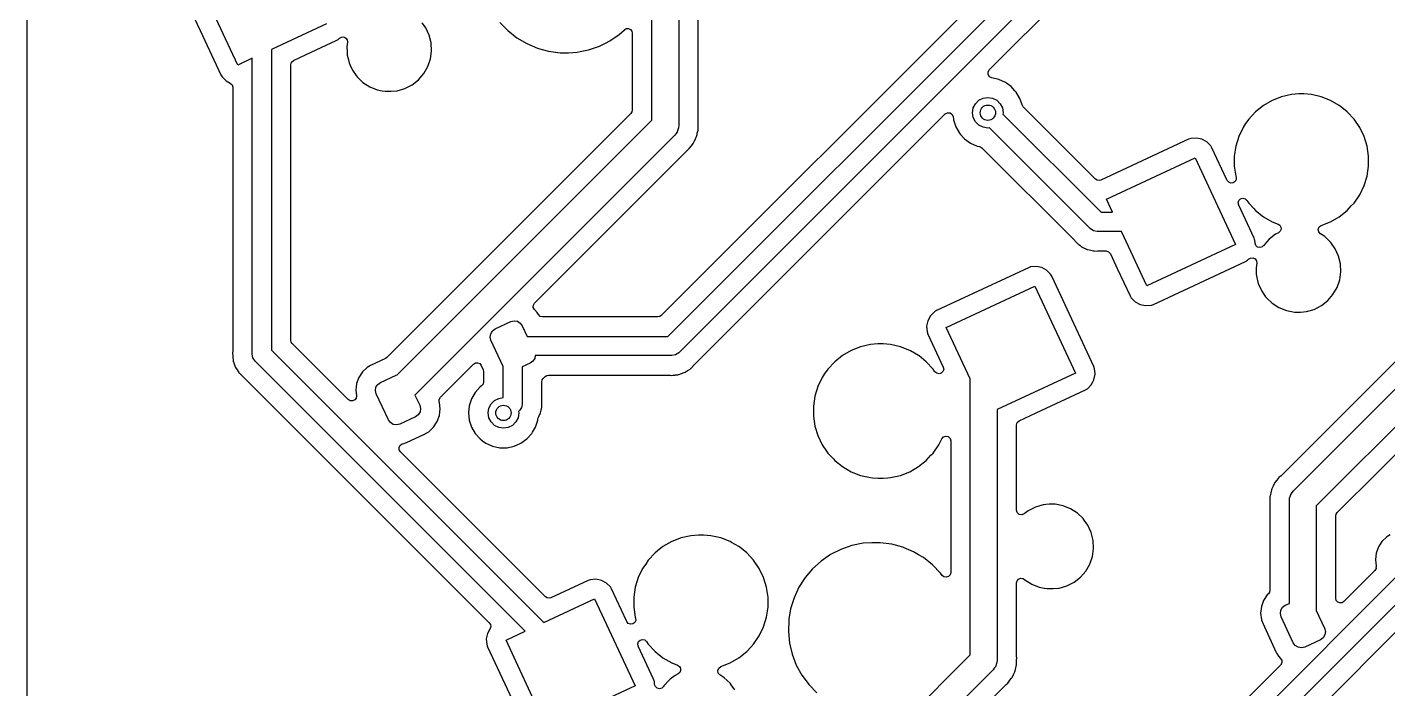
# Model space of a CAD drawing. Extents: x 15 to 269, y -160 to -43.
# Drawn here: x 161.31 to 196.79, y -119.83 to -102.58 of the extents above; entities that cross this region are included whole.
import ezdxf

# ---------------------------------------------------------------- set-up
doc = ezdxf.new("R2010")
doc.units = 0
doc.layers.add('BLACK', color=7, linetype='CONTINUOUS')

msp = doc.modelspace()

# ---------------------------------------------------------------- linework, layer by layer
at = {"layer": 'BLACK', "linetype": 'CONTINUOUS'}
for p, q in [((177.599, -105.006), (177.599, -94.6999)), ((178.299, -95.4037), (178.299, -105.151)), ((161.314, -122.348), (161.314, -97.1511)), ((178.019, -110.646), (189.175, -99.4896)), ((178.807, -105.058), (178.807, -99.5249)), ((189.408, -99.9641), (178.299, -111.073)), ((186.398, -103.693), (189.489, -100.602)), ((166.803, -103.567), (165.746, -101.301)), ((165.265, -101.472), (165.823, -102.67)), ((186.051, -101.895), (177.845, -110.101)), ((169.114, -102.489), (167.68, -103.158)), ((171.709, -102.596), (171.615, -102.463)), ((173.637, -102.455), (173.846, -102.671)), ((165.823, -102.67), (166.362, -103.826)), ((169.425, -102.898), (169.452, -102.87)), ((169.452, -102.87), (169.505, -102.839)), ((169.505, -102.839), (169.566, -102.836)), ((169.566, -102.836), (169.621, -102.863)), ((169.621, -102.863), (169.657, -102.914)), ((171.796, -102.787), (171.709, -102.596)), ((171.709, -102.596), (171.709, -102.596)), ((171.709, -102.596), (171.709, -102.596)), ((171.846, -102.992), (171.796, -102.787)), ((173.846, -102.671), (174.082, -102.857)), ((174.082, -102.857), (174.34, -103.01)), ((176.526, -102.921), (176.749, -102.768)), ((176.749, -102.768), (176.883, -102.646)), ((176.883, -102.646), (176.933, -102.619)), ((176.933, -102.619), (176.989, -102.617)), ((176.989, -102.617), (177.041, -102.64)), ((177.041, -102.64), (177.077, -102.683)), ((177.077, -102.683), (177.09, -102.738)), ((177.09, -102.738), (177.09, -104.744)), ((167.68, -103.158), (167.68, -111.006)), ((168.589, -103.295), (169.373, -102.93)), ((169.373, -102.93), (169.425, -102.898)), ((169.663, -102.975), (169.646, -103.097)), ((169.646, -103.097), (169.646, -103.097)), ((169.646, -103.097), (169.652, -103.227)), ((169.657, -102.914), (169.663, -102.975)), ((171.826, -103.41), (171.856, -103.202)), ((171.856, -103.202), (171.846, -102.992)), ((174.34, -103.01), (174.617, -103.127)), ((174.617, -103.127), (174.617, -103.127)), ((174.617, -103.127), (174.617, -103.127)), ((174.617, -103.127), (174.644, -103.135)), ((174.644, -103.135), (174.907, -103.207)), ((174.907, -103.207), (175.205, -103.247)), ((175.655, -103.232), (175.728, -103.217)), ((175.728, -103.217), (175.949, -103.172)), ((175.949, -103.172), (176.233, -103.073)), ((176.233, -103.073), (176.387, -102.996)), ((176.387, -102.996), (176.501, -102.938)), ((176.501, -102.938), (176.526, -102.921)), ((167.18, -103.391), (166.803, -103.567)), ((167.18, -111.11), (167.18, -103.391)), ((168.188, -103.561), (168.208, -103.494)), ((168.188, -110.744), (168.188, -103.561)), ((168.208, -103.494), (168.26, -103.449)), ((168.26, -103.449), (168.589, -103.295)), ((169.652, -103.227), (169.656, -103.307)), ((169.656, -103.307), (169.678, -103.401)), ((169.678, -103.401), (169.705, -103.511)), ((169.705, -103.511), (169.724, -103.552)), ((169.724, -103.552), (169.793, -103.702)), ((171.757, -103.609), (171.826, -103.41)), ((175.205, -103.247), (175.43, -103.247)), ((175.43, -103.247), (175.655, -103.232)), ((175.43, -103.247), (175.43, -103.247)), ((166.362, -103.826), (166.394, -103.878)), ((166.394, -103.878), (166.498, -103.981)), ((169.793, -103.702), (169.891, -103.84)), ((169.891, -103.84), (169.915, -103.874)), ((169.915, -103.874), (170.067, -104.019)), ((171.514, -103.95), (171.652, -103.791)), ((171.652, -103.791), (171.757, -103.609)), ((186.365, -103.751), (186.398, -103.693)), ((186.367, -103.816), (186.365, -103.751)), ((186.401, -103.872), (186.367, -103.816)), ((186.46, -103.902), (186.401, -103.872)), ((186.642, -103.941), (186.46, -103.902)), ((166.498, -103.981), (166.606, -104.039)), ((166.606, -104.039), (166.654, -104.084)), ((166.654, -104.084), (166.671, -104.148)), ((166.671, -104.148), (166.671, -111.045)), ((170.067, -104.019), (170.067, -104.019)), ((170.067, -104.019), (170.067, -104.019)), ((170.067, -104.019), (170.244, -104.133)), ((170.244, -104.133), (170.244, -104.133)), ((170.244, -104.133), (170.439, -104.211)), ((170.439, -104.211), (170.568, -104.236)), ((170.568, -104.236), (170.646, -104.251)), ((170.646, -104.251), (170.646, -104.251)), ((170.646, -104.251), (170.803, -104.251)), ((170.803, -104.251), (170.96, -104.236)), ((170.803, -104.251), (170.803, -104.251)), ((170.96, -104.236), (171.162, -104.176)), ((171.162, -104.176), (171.349, -104.08)), ((171.349, -104.08), (171.514, -103.95)), ((186.817, -104.019), (186.642, -103.941)), ((186.844, -104.039), (186.817, -104.019)), ((186.971, -104.131), (186.844, -104.039)), ((187.065, -104.236), (186.971, -104.131)), ((187.099, -104.273), (187.065, -104.236)), ((187.195, -104.438), (187.099, -104.273)), ((185.98, -104.686), (186.036, -104.575)), ((186.036, -104.575), (186.125, -104.486)), ((186.125, -104.486), (186.236, -104.43)), ((186.236, -104.43), (186.36, -104.41)), ((186.36, -104.41), (186.484, -104.43)), ((186.484, -104.43), (186.595, -104.486)), ((186.595, -104.486), (186.684, -104.575)), ((186.684, -104.575), (186.74, -104.686)), ((187.25, -104.608), (187.195, -104.438)), ((187.28, -104.657), (187.25, -104.608)), ((193.545, -104.621), (193.34, -104.785)), ((193.773, -104.49), (193.545, -104.621)), ((194.017, -104.394), (193.773, -104.49)), ((194.273, -104.336), (194.017, -104.394)), ((194.469, -104.321), (194.273, -104.336)), ((194.6, -104.321), (194.469, -104.321)), ((194.469, -104.321), (194.469, -104.321)), ((194.796, -104.336), (194.6, -104.321)), ((194.6, -104.321), (194.6, -104.321)), ((195.052, -104.394), (194.796, -104.336)), ((195.296, -104.49), (195.052, -104.394)), ((195.523, -104.621), (195.296, -104.49)), ((195.547, -104.64), (195.523, -104.621)), ((195.728, -104.785), (195.547, -104.64)), ((177.054, -104.832), (170.692, -111.194)), ((177.081, -104.792), (177.054, -104.832)), ((177.09, -104.744), (177.081, -104.792)), ((178.668, -111.423), (185.247, -104.844)), ((185.247, -104.844), (185.307, -104.811)), ((185.307, -104.811), (185.376, -104.815)), ((185.376, -104.815), (185.432, -104.855)), ((185.432, -104.855), (185.458, -104.919)), ((185.458, -104.919), (185.463, -104.97)), ((185.463, -104.97), (185.466, -105)), ((185.96, -104.81), (185.98, -104.686)), ((185.98, -104.934), (185.96, -104.81)), ((186.036, -105.045), (185.98, -104.934)), ((186.74, -104.686), (186.76, -104.81)), ((186.76, -104.81), (186.754, -104.85)), ((186.754, -104.85), (189.31, -107.407)), ((189.167, -106.544), (187.28, -104.657)), ((193.162, -104.977), (193.081, -105.095)), ((193.34, -104.785), (193.162, -104.977)), ((195.907, -104.977), (195.728, -104.785)), ((195.728, -104.785), (195.728, -104.785)), ((195.728, -104.785), (195.728, -104.785)), ((196.055, -105.194), (195.907, -104.977)), ((195.907, -104.977), (195.907, -104.977)), ((195.907, -104.977), (195.907, -104.977)), ((170.961, -111.645), (177.599, -105.006)), ((178.257, -105.318), (178.226, -105.358)), ((178.259, -105.311), (178.257, -105.318)), ((178.263, -105.305), (178.259, -105.311)), ((178.278, -105.257), (178.263, -105.305)), ((178.294, -105.209), (178.278, -105.257)), ((178.295, -105.199), (178.294, -105.209)), ((178.296, -105.194), (178.295, -105.199)), ((178.299, -105.151), (178.296, -105.187)), ((178.296, -105.187), (178.296, -105.194)), ((178.779, -105.375), (178.784, -105.349)), ((178.784, -105.349), (178.785, -105.345)), ((178.785, -105.345), (178.804, -105.268)), ((178.804, -105.268), (178.807, -105.245)), ((178.804, -105.268), (178.804, -105.268)), ((178.804, -105.268), (178.804, -105.268)), ((178.81, -105.081), (178.807, -105.058)), ((178.807, -105.161), (178.808, -105.146)), ((178.807, -105.164), (178.807, -105.161)), ((178.807, -105.245), (178.807, -105.164)), ((178.808, -105.146), (178.81, -105.081)), ((178.81, -105.081), (178.81, -105.081)), ((178.81, -105.081), (178.81, -105.081)), ((185.466, -105), (185.525, -105.182)), ((185.525, -105.182), (185.621, -105.347)), ((185.621, -105.347), (185.648, -105.377)), ((186.125, -105.134), (186.036, -105.045)), ((186.236, -105.19), (186.125, -105.134)), ((186.36, -105.21), (186.236, -105.19)), ((186.4, -105.204), (186.36, -105.21)), ((189.03, -107.833), (186.4, -105.204)), ((193.014, -105.194), (192.9, -105.43)), ((193.022, -105.182), (193.014, -105.194)), ((193.081, -105.095), (193.022, -105.182)), ((196.168, -105.43), (196.055, -105.194)), ((178.196, -105.399), (171.422, -112.173)), ((178.226, -105.358), (178.196, -105.399)), ((178.576, -105.745), (178.624, -105.681)), ((178.624, -105.681), (178.626, -105.679)), ((178.626, -105.679), (178.66, -105.636)), ((178.66, -105.636), (178.676, -105.616)), ((178.676, -105.616), (178.689, -105.596)), ((178.676, -105.616), (178.676, -105.616)), ((178.676, -105.616), (178.676, -105.616)), ((178.689, -105.596), (178.722, -105.524)), ((178.689, -105.596), (178.689, -105.596)), ((178.689, -105.596), (178.689, -105.596)), ((178.722, -105.524), (178.724, -105.521)), ((178.724, -105.521), (178.727, -105.514)), ((178.727, -105.514), (178.759, -105.449)), ((178.759, -105.449), (178.767, -105.427)), ((178.759, -105.449), (178.759, -105.449)), ((178.759, -105.449), (178.759, -105.449)), ((178.767, -105.427), (178.779, -105.375)), ((185.648, -105.377), (185.749, -105.489)), ((185.749, -105.489), (185.903, -105.601)), ((185.903, -105.601), (186.078, -105.679)), ((186.078, -105.679), (186.141, -105.692)), ((186.141, -105.692), (186.175, -105.705)), ((186.175, -105.705), (186.203, -105.726)), ((191.592, -105.503), (189.307, -106.569)), ((191.65, -105.484), (191.592, -105.503)), ((191.795, -105.472), (191.65, -105.484)), ((191.939, -105.502), (191.795, -105.472)), ((192.068, -105.571), (191.939, -105.502)), ((191.939, -105.502), (191.939, -105.502)), ((191.939, -105.502), (191.939, -105.502)), ((192.172, -105.674), (192.068, -105.571)), ((192.203, -105.726), (192.172, -105.674)), ((192.823, -105.681), (192.784, -105.941)), ((192.9, -105.43), (192.823, -105.681)), ((196.246, -105.681), (196.168, -105.43)), ((196.285, -105.941), (196.246, -105.681)), ((174.541, -109.773), (178.528, -105.786)), ((178.528, -105.786), (178.535, -105.78)), ((178.535, -105.78), (178.576, -105.745)), ((186.203, -105.726), (188.625, -108.147)), ((189.452, -107.063), (191.763, -105.985)), ((191.763, -105.985), (192.819, -108.251)), ((192.594, -106.563), (192.203, -105.726)), ((192.784, -105.941), (192.784, -106.203)), ((196.285, -106.203), (196.285, -105.941)), ((192.784, -106.203), (192.823, -106.462)), ((196.246, -106.462), (196.285, -106.203)), ((189.209, -106.572), (189.167, -106.544)), ((189.258, -106.581), (189.209, -106.572)), ((189.307, -106.569), (189.258, -106.581)), ((192.6, -106.576), (192.594, -106.563)), ((192.639, -106.624), (192.6, -106.576)), ((192.696, -106.647), (192.639, -106.624)), ((192.757, -106.639), (192.696, -106.647)), ((192.807, -106.604), (192.757, -106.639)), ((192.834, -106.548), (192.807, -106.604)), ((192.823, -106.462), (192.831, -106.487)), ((192.831, -106.487), (192.834, -106.548)), ((196.055, -106.949), (196.168, -106.713)), ((196.168, -106.713), (196.246, -106.462)), ((189.612, -107.407), (189.452, -107.063)), ((192.888, -107.158), (192.906, -107.1)), ((192.906, -107.1), (192.95, -107.058)), ((192.95, -107.058), (193.009, -107.042)), ((193.009, -107.042), (193.068, -107.056)), ((193.068, -107.056), (193.114, -107.096)), ((193.114, -107.096), (193.162, -107.166)), ((195.907, -107.166), (196.055, -106.949)), ((189.31, -107.407), (189.612, -107.407)), ((192.899, -107.218), (192.888, -107.158)), ((193.301, -108.08), (192.899, -107.218)), ((193.162, -107.166), (193.293, -107.307)), ((193.293, -107.307), (193.34, -107.359)), ((193.34, -107.359), (193.545, -107.522)), ((195.523, -107.522), (195.728, -107.359)), ((195.728, -107.359), (195.835, -107.243)), ((195.835, -107.243), (195.907, -107.166)), ((195.907, -107.166), (195.907, -107.166)), ((195.907, -107.166), (195.907, -107.166)), ((189.111, -107.888), (189.03, -107.833)), ((193.545, -107.522), (193.773, -107.653)), ((193.773, -107.653), (193.926, -107.713)), ((193.926, -107.713), (193.972, -107.745)), ((193.972, -107.745), (194, -107.795)), ((194, -107.795), (194.003, -107.851)), ((194.325, -114.673), (201.305, -107.693)), ((194.973, -107.853), (194.997, -107.79)), ((194.997, -107.79), (195.051, -107.749)), ((195.051, -107.749), (195.052, -107.749)), ((195.052, -107.749), (195.296, -107.653)), ((195.052, -107.749), (195.052, -107.749)), ((195.296, -107.653), (195.523, -107.522)), ((188.625, -108.147), (188.637, -108.161)), ((188.637, -108.161), (188.651, -108.181)), ((188.651, -108.181), (188.69, -108.213)), ((189.207, -107.907), (189.111, -107.888)), ((189.845, -107.907), (189.207, -107.907)), ((189.207, -107.907), (189.207, -107.907)), ((190.508, -109.328), (189.845, -107.907)), ((193.312, -108.113), (193.301, -108.08)), ((193.321, -108.137), (193.312, -108.113)), ((193.327, -108.213), (193.321, -108.137)), ((193.693, -108.11), (193.576, -108.245)), ((193.859, -107.98), (193.693, -108.11)), ((193.693, -108.11), (193.693, -108.11)), ((193.937, -107.939), (193.859, -107.98)), ((193.98, -107.903), (193.937, -107.939)), ((194.003, -107.851), (193.98, -107.903)), ((201.903, -108.085), (194.922, -115.065)), ((194.985, -107.919), (194.973, -107.853)), ((195.029, -107.969), (194.985, -107.919)), ((195.075, -107.999), (195.029, -107.969)), ((195.141, -108.041), (195.075, -107.999)), ((195.293, -108.186), (195.141, -108.041)), ((195.32, -108.224), (195.293, -108.186)), ((188.69, -108.213), (188.697, -108.22)), ((188.697, -108.22), (188.701, -108.224)), ((188.701, -108.224), (188.726, -108.244)), ((188.726, -108.244), (188.729, -108.246)), ((188.729, -108.246), (188.756, -108.269)), ((188.756, -108.269), (188.787, -108.295)), ((188.787, -108.295), (188.787, -108.295)), ((188.787, -108.295), (188.788, -108.295)), ((188.788, -108.295), (188.805, -108.306)), ((188.805, -108.306), (188.806, -108.307)), ((188.806, -108.307), (188.806, -108.307)), ((188.806, -108.307), (188.82, -108.313)), ((188.82, -108.313), (188.874, -108.339)), ((188.874, -108.339), (188.878, -108.34)), ((188.878, -108.34), (188.946, -108.375)), ((188.946, -108.375), (188.965, -108.381)), ((188.965, -108.381), (188.966, -108.381)), ((188.966, -108.381), (188.966, -108.381)), ((188.966, -108.381), (189.041, -108.397)), ((189.041, -108.397), (189.044, -108.398)), ((189.044, -108.398), (189.118, -108.415)), ((189.118, -108.415), (189.119, -108.415)), ((189.119, -108.415), (189.139, -108.417)), ((189.139, -108.417), (189.14, -108.417)), ((189.14, -108.417), (189.216, -108.415)), ((189.14, -108.417), (189.14, -108.417)), ((189.216, -108.415), (189.219, -108.415)), ((189.219, -108.415), (189.442, -108.415)), ((189.442, -108.415), (189.509, -108.435)), ((189.509, -108.435), (189.555, -108.487)), ((189.555, -108.487), (189.742, -108.889)), ((192.819, -108.251), (190.508, -109.328)), ((193.347, -108.272), (193.327, -108.213)), ((193.393, -108.313), (193.347, -108.272)), ((193.454, -108.327), (193.393, -108.313)), ((193.514, -108.31), (193.454, -108.327)), ((193.546, -108.277), (193.514, -108.31)), ((193.548, -108.278), (193.546, -108.277)), ((193.576, -108.245), (193.548, -108.278)), ((195.415, -108.357), (195.32, -108.224)), ((195.502, -108.549), (195.415, -108.357)), ((195.415, -108.357), (195.415, -108.357)), ((195.415, -108.357), (195.415, -108.357)), ((196.549, -114.158), (202.234, -108.473)), ((187.416, -108.852), (185.017, -109.971)), ((187.474, -108.832), (187.416, -108.852)), ((187.619, -108.821), (187.474, -108.832)), ((187.763, -108.851), (187.619, -108.821)), ((187.891, -108.92), (187.763, -108.851)), ((187.763, -108.851), (187.763, -108.851)), ((187.763, -108.851), (187.763, -108.851)), ((189.742, -108.889), (190.068, -109.587)), ((190.679, -109.81), (193.078, -108.691)), ((193.078, -108.691), (193.131, -108.659)), ((193.131, -108.659), (193.158, -108.632)), ((193.158, -108.632), (193.211, -108.6)), ((193.211, -108.6), (193.272, -108.597)), ((193.272, -108.597), (193.327, -108.625)), ((193.327, -108.625), (193.362, -108.675)), ((193.369, -108.736), (193.352, -108.858)), ((193.352, -108.858), (193.359, -109.022)), ((193.362, -108.675), (193.369, -108.736)), ((195.552, -108.753), (195.502, -108.549)), ((195.562, -108.963), (195.552, -108.753)), ((187.996, -109.022), (187.891, -108.92)), ((188.027, -109.075), (187.996, -109.022)), ((189.125, -111.428), (188.027, -109.075)), ((193.359, -109.022), (193.362, -109.068)), ((193.362, -109.068), (193.411, -109.272)), ((199.059, -109.22), (193.994, -114.285)), ((195.463, -109.37), (195.532, -109.171)), ((195.532, -109.171), (195.562, -108.963)), ((185.276, -110.411), (187.587, -109.333)), ((187.587, -109.333), (188.643, -111.599)), ((190.068, -109.587), (190.1, -109.639)), ((193.411, -109.272), (193.456, -109.37)), ((193.456, -109.37), (193.499, -109.464)), ((193.499, -109.464), (193.602, -109.609)), ((193.602, -109.609), (193.621, -109.635)), ((195.22, -109.711), (195.358, -109.552)), ((195.358, -109.552), (195.463, -109.37)), ((174.509, -109.89), (174.51, -109.827)), ((174.539, -109.945), (174.509, -109.89)), ((174.51, -109.827), (174.541, -109.773)), ((174.609, -110.02), (174.539, -109.945)), ((190.1, -109.639), (190.204, -109.742)), ((190.204, -109.742), (190.333, -109.811)), ((190.333, -109.811), (190.37, -109.819)), ((190.37, -109.819), (190.476, -109.841)), ((190.476, -109.841), (190.622, -109.829)), ((190.476, -109.841), (190.476, -109.841)), ((190.476, -109.841), (190.476, -109.841)), ((190.622, -109.829), (190.679, -109.81)), ((193.621, -109.635), (193.773, -109.78)), ((193.773, -109.78), (193.773, -109.78)), ((193.773, -109.78), (193.773, -109.78)), ((193.773, -109.78), (193.95, -109.894)), ((193.95, -109.894), (193.95, -109.894)), ((193.95, -109.894), (194.145, -109.972)), ((194.666, -109.997), (194.868, -109.938)), ((194.868, -109.938), (195.055, -109.841)), ((195.055, -109.841), (195.22, -109.711)), ((173.514, -110.447), (173.922, -110.257)), ((173.922, -110.257), (174.007, -110.236)), ((174.007, -110.236), (174.094, -110.25)), ((174.094, -110.25), (174.169, -110.295)), ((174.169, -110.295), (174.221, -110.366)), ((174.643, -110.077), (174.609, -110.02)), ((174.609, -110.02), (174.609, -110.02)), ((174.689, -110.121), (174.643, -110.077)), ((174.75, -110.137), (174.689, -110.121)), ((177.757, -110.137), (174.75, -110.137)), ((177.804, -110.128), (177.757, -110.137)), ((177.845, -110.101), (177.804, -110.128)), ((184.793, -110.235), (184.763, -110.379)), ((184.862, -110.107), (184.793, -110.235)), ((184.965, -110.002), (184.862, -110.107)), ((185.017, -109.971), (184.965, -110.002)), ((194.145, -109.972), (194.274, -109.997)), ((194.274, -109.997), (194.352, -110.012)), ((194.352, -110.012), (194.352, -110.012)), ((194.352, -110.012), (194.509, -110.012)), ((194.509, -110.012), (194.666, -109.997)), ((194.509, -110.012), (194.509, -110.012)), ((173.384, -110.661), (173.398, -110.574)), ((173.405, -110.746), (173.384, -110.661)), ((173.398, -110.574), (173.443, -110.499)), ((173.443, -110.499), (173.514, -110.447)), ((174.221, -110.366), (174.351, -110.646)), ((174.351, -110.646), (178.019, -110.646)), ((184.763, -110.379), (184.775, -110.524)), ((184.775, -110.524), (184.794, -110.582)), ((184.794, -110.582), (185.196, -111.444)), ((185.9, -111.75), (185.276, -110.411)), ((167.68, -111.006), (174.781, -118.107)), ((168.198, -110.792), (168.188, -110.744)), ((168.225, -110.832), (168.198, -110.792)), ((169.686, -112.293), (168.225, -110.832)), ((173.722, -111.425), (173.405, -110.746)), ((182.799, -111.008), (182.572, -111.14)), ((183.043, -110.913), (182.799, -111.008)), ((183.299, -110.854), (183.043, -110.913)), ((183.495, -110.84), (183.299, -110.854)), ((183.626, -110.84), (183.495, -110.84)), ((183.495, -110.84), (183.495, -110.84)), ((183.823, -110.854), (183.626, -110.84)), ((183.626, -110.84), (183.626, -110.84)), ((184.078, -110.913), (183.823, -110.854)), ((184.323, -111.008), (184.078, -110.913)), ((184.341, -111.019), (184.323, -111.008)), ((184.323, -111.008), (184.323, -111.008)), ((184.323, -111.008), (184.323, -111.008)), ((184.55, -111.14), (184.341, -111.019)), ((166.67, -111.063), (166.666, -111.087)), ((166.666, -111.087), (166.671, -111.137)), ((166.671, -111.045), (166.67, -111.063)), ((166.671, -111.137), (166.671, -111.148)), ((166.671, -111.148), (166.671, -111.154)), ((166.671, -111.154), (166.675, -111.185)), ((166.675, -111.185), (166.675, -111.189)), ((166.675, -111.189), (166.682, -111.265)), ((166.682, -111.265), (166.686, -111.285)), ((166.686, -111.285), (166.687, -111.286)), ((166.687, -111.286), (166.687, -111.286)), ((166.687, -111.286), (166.703, -111.331)), ((166.703, -111.331), (166.713, -111.357)), ((166.713, -111.357), (166.714, -111.36)), ((166.714, -111.36), (166.738, -111.433)), ((167.199, -111.205), (167.18, -111.11)), ((167.253, -111.286), (167.199, -111.205)), ((174.299, -118.332), (167.253, -111.286)), ((170.657, -111.219), (170.264, -111.402)), ((170.692, -111.194), (170.657, -111.219)), ((172.088, -112.227), (172.949, -111.365)), ((172.949, -111.365), (172.999, -111.334)), ((172.999, -111.334), (173.058, -111.331)), ((173.058, -111.331), (173.112, -111.354)), ((173.112, -111.354), (173.149, -111.4)), ((174.429, -111.345), (174.222, -111.441)), ((174.5, -111.293), (174.429, -111.345)), ((174.545, -111.218), (174.5, -111.293)), ((174.556, -111.146), (174.545, -111.218)), ((178.123, -111.146), (174.556, -111.146)), ((178.218, -111.127), (178.123, -111.146)), ((178.299, -111.073), (178.218, -111.127)), ((182.367, -111.303), (182.188, -111.496)), ((182.572, -111.14), (182.367, -111.303)), ((184.568, -111.154), (184.55, -111.14)), ((184.755, -111.303), (184.568, -111.154)), ((184.933, -111.496), (184.755, -111.303)), ((184.755, -111.303), (184.755, -111.303)), ((184.755, -111.303), (184.755, -111.303)), ((166.738, -111.433), (166.747, -111.451)), ((166.747, -111.451), (166.789, -111.516)), ((166.789, -111.516), (166.791, -111.519)), ((166.791, -111.519), (166.831, -111.583)), ((166.831, -111.583), (166.831, -111.583)), ((166.831, -111.583), (166.831, -111.584)), ((166.831, -111.584), (166.844, -111.6)), ((166.844, -111.6), (166.845, -111.6)), ((166.845, -111.6), (166.845, -111.6)), ((166.845, -111.6), (166.891, -111.644)), ((166.891, -111.644), (166.9, -111.653)), ((166.9, -111.653), (166.903, -111.655)), ((166.903, -111.655), (173.362, -118.115)), ((169.958, -111.714), (169.9, -111.876)), ((170.053, -111.571), (169.958, -111.714)), ((170.177, -111.453), (170.053, -111.571)), ((170.264, -111.402), (170.177, -111.453)), ((170.523, -111.842), (170.931, -111.652)), ((170.931, -111.652), (170.961, -111.645)), ((173.149, -111.4), (173.201, -111.512)), ((173.201, -111.512), (173.213, -111.565)), ((173.213, -111.565), (173.213, -111.829)), ((173.722, -112.241), (173.722, -111.425)), ((174.222, -111.441), (174.222, -112.398)), ((174.769, -111.739), (174.822, -111.688)), ((174.822, -111.688), (174.862, -111.663)), ((174.862, -111.663), (174.908, -111.654)), ((174.908, -111.654), (178.058, -111.654)), ((178.058, -111.654), (178.076, -111.656)), ((178.076, -111.656), (178.08, -111.656)), ((178.08, -111.656), (178.1, -111.659)), ((178.1, -111.659), (178.15, -111.655)), ((178.15, -111.655), (178.161, -111.654)), ((178.161, -111.654), (178.167, -111.654)), ((178.167, -111.654), (178.198, -111.651)), ((178.167, -111.654), (178.167, -111.654)), ((178.198, -111.651), (178.201, -111.65)), ((178.201, -111.65), (178.277, -111.644)), ((178.277, -111.644), (178.277, -111.644)), ((178.277, -111.644), (178.278, -111.644)), ((178.278, -111.644), (178.298, -111.639)), ((178.298, -111.639), (178.299, -111.639)), ((178.299, -111.639), (178.37, -111.613)), ((178.299, -111.639), (178.299, -111.639)), ((178.37, -111.613), (178.373, -111.612)), ((178.373, -111.612), (178.445, -111.588)), ((178.445, -111.588), (178.445, -111.588)), ((178.445, -111.588), (178.446, -111.588)), ((178.446, -111.588), (178.464, -111.579)), ((178.464, -111.579), (178.465, -111.578)), ((178.465, -111.578), (178.529, -111.537)), ((178.529, -111.537), (178.532, -111.535)), ((178.532, -111.535), (178.536, -111.532)), ((178.536, -111.532), (178.596, -111.495)), ((178.596, -111.495), (178.597, -111.494)), ((178.596, -111.495), (178.596, -111.495)), ((178.597, -111.494), (178.613, -111.482)), ((178.613, -111.481), (178.666, -111.426)), ((178.613, -111.482), (178.613, -111.481)), ((178.613, -111.481), (178.613, -111.481)), ((178.666, -111.426), (178.668, -111.423)), ((182.041, -111.712), (181.927, -111.949)), ((182.096, -111.632), (182.041, -111.712)), ((182.188, -111.496), (182.096, -111.632)), ((184.981, -111.565), (184.933, -111.496)), ((184.933, -111.496), (184.933, -111.496)), ((184.933, -111.496), (184.933, -111.496)), ((184.981, -111.566), (184.981, -111.565)), ((185.027, -111.606), (184.981, -111.566)), ((185.086, -111.62), (185.027, -111.606)), ((185.145, -111.604), (185.086, -111.62)), ((185.189, -111.562), (185.145, -111.604)), ((185.208, -111.503), (185.189, -111.562)), ((185.196, -111.444), (185.208, -111.503)), ((188.643, -111.599), (186.6, -112.552)), ((189.144, -111.486), (189.125, -111.428)), ((189.126, -111.775), (189.156, -111.632)), ((189.155, -111.612), (189.144, -111.486)), ((189.156, -111.632), (189.155, -111.612)), ((169.9, -111.876), (169.88, -112.046)), ((169.88, -112.046), (169.897, -112.191)), ((170.394, -112.056), (170.407, -111.969)), ((170.414, -112.141), (170.394, -112.056)), ((170.407, -111.969), (170.452, -111.894)), ((170.452, -111.894), (170.523, -111.842)), ((173.119, -111.961), (172.991, -112.103)), ((173.162, -111.93), (173.119, -111.961)), ((173.199, -111.886), (173.162, -111.93)), ((173.213, -111.829), (173.199, -111.886)), ((174.73, -111.829), (174.74, -111.78)), ((174.73, -112.386), (174.73, -111.829)), ((174.74, -111.78), (174.769, -111.739)), ((181.927, -111.949), (181.85, -112.199)), ((185.9, -118.947), (185.9, -111.75)), ((187.618, -112.639), (188.902, -112.04)), ((188.902, -112.04), (188.954, -112.008)), ((188.954, -112.008), (189.057, -111.904)), ((189.057, -111.904), (189.097, -111.829)), ((189.097, -111.829), (189.126, -111.775)), ((169.738, -112.324), (169.686, -112.293)), ((169.799, -112.327), (169.738, -112.324)), ((169.853, -112.3), (169.799, -112.327)), ((169.889, -112.251), (169.853, -112.3)), ((169.897, -112.191), (169.889, -112.251)), ((170.731, -112.821), (170.414, -112.141)), ((171.422, -112.173), (171.547, -112.44)), ((171.547, -112.44), (171.568, -112.526)), ((172.054, -112.286), (172.088, -112.227)), ((172.058, -112.355), (172.054, -112.286)), ((172.062, -112.365), (172.058, -112.355)), ((172.082, -112.535), (172.062, -112.365)), ((172.895, -112.268), (172.836, -112.45)), ((172.991, -112.103), (172.895, -112.268)), ((173.35, -112.516), (173.406, -112.405)), ((173.406, -112.405), (173.495, -112.316)), ((173.495, -112.316), (173.606, -112.26)), ((173.606, -112.26), (173.722, -112.241)), ((174.222, -112.398), (174.207, -112.473)), ((174.222, -112.398), (174.222, -112.398)), ((174.73, -112.389), (174.73, -112.386)), ((174.732, -112.465), (174.73, -112.389)), ((181.85, -112.199), (181.81, -112.459)), ((171.438, -112.739), (171.03, -112.929)), ((171.509, -112.687), (171.438, -112.739)), ((171.555, -112.612), (171.509, -112.687)), ((171.568, -112.526), (171.555, -112.612)), ((172.003, -112.867), (172.062, -112.706)), ((172.062, -112.706), (172.082, -112.535)), ((172.836, -112.45), (172.816, -112.64)), ((172.816, -112.64), (172.836, -112.83)), ((173.33, -112.64), (173.35, -112.516)), ((173.35, -112.764), (173.33, -112.64)), ((173.406, -112.875), (173.35, -112.764)), ((174.11, -112.764), (174.054, -112.875)), ((174.13, -112.64), (174.11, -112.764)), ((174.148, -112.575), (174.124, -112.6)), ((174.124, -112.6), (174.13, -112.64)), ((174.202, -112.494), (174.148, -112.575)), ((174.148, -112.575), (174.148, -112.575)), ((174.207, -112.473), (174.202, -112.494)), ((174.626, -112.805), (174.637, -112.766)), ((174.637, -112.766), (174.654, -112.731)), ((174.654, -112.731), (174.655, -112.727)), ((174.655, -112.727), (174.689, -112.66)), ((174.689, -112.66), (174.69, -112.659)), ((174.689, -112.66), (174.689, -112.66)), ((174.69, -112.659), (174.696, -112.64)), ((174.696, -112.64), (174.712, -112.564)), ((174.712, -112.564), (174.713, -112.561)), ((174.713, -112.561), (174.719, -112.535)), ((174.719, -112.535), (174.73, -112.487)), ((174.73, -112.486), (174.732, -112.466)), ((174.73, -112.487), (174.73, -112.486)), ((174.73, -112.487), (174.73, -112.487)), ((174.732, -112.466), (174.732, -112.465)), ((174.732, -112.465), (174.732, -112.465)), ((181.81, -112.459), (181.81, -112.721)), ((181.81, -112.721), (181.85, -112.981)), ((186.6, -112.552), (186.6, -119.092)), ((187.18, -112.843), (187.618, -112.639)), ((170.783, -112.891), (170.731, -112.821)), ((170.858, -112.937), (170.783, -112.891)), ((170.945, -112.95), (170.858, -112.937)), ((171.03, -112.929), (170.945, -112.95)), ((171.702, -113.177), (171.784, -113.128)), ((171.784, -113.128), (171.909, -113.01)), ((171.909, -113.01), (172.003, -112.867)), ((172.836, -112.83), (172.895, -113.012)), ((172.895, -113.012), (172.991, -113.177)), ((173.495, -112.964), (173.406, -112.875)), ((173.606, -113.02), (173.495, -112.964)), ((173.73, -113.04), (173.606, -113.02)), ((173.854, -113.02), (173.73, -113.04)), ((173.965, -112.964), (173.854, -113.02)), ((174.054, -112.875), (173.965, -112.964)), ((174.469, -113.177), (174.491, -113.138)), ((174.491, -113.138), (174.565, -113.012)), ((174.565, -113.012), (174.624, -112.83)), ((174.624, -112.827), (174.626, -112.805)), ((174.624, -112.83), (174.624, -112.827)), ((181.85, -112.981), (181.927, -113.231)), ((187.108, -112.955), (187.128, -112.888)), ((187.108, -115.173), (187.108, -112.955)), ((187.128, -112.888), (187.18, -112.843)), ((171.013, -113.538), (171.041, -113.483)), ((171.041, -113.483), (171.093, -113.448)), ((171.093, -113.448), (171.106, -113.444)), ((171.106, -113.444), (171.201, -113.411)), ((171.106, -113.444), (171.106, -113.444)), ((171.201, -113.411), (171.668, -113.193)), ((171.668, -113.193), (171.697, -113.18)), ((171.697, -113.18), (171.702, -113.177)), ((172.991, -113.177), (172.991, -113.177)), ((172.991, -113.177), (173.119, -113.319)), ((173.119, -113.319), (173.184, -113.367)), ((173.184, -113.367), (173.273, -113.431)), ((173.273, -113.431), (173.448, -113.509)), ((173.448, -113.509), (173.635, -113.548)), ((173.825, -113.548), (174.012, -113.509)), ((174.012, -113.509), (174.187, -113.431)), ((174.012, -113.509), (174.012, -113.509)), ((174.012, -113.509), (174.012, -113.509)), ((174.187, -113.431), (174.341, -113.319)), ((174.341, -113.319), (174.469, -113.177)), ((181.927, -113.231), (182.041, -113.468)), ((182.041, -113.468), (182.155, -113.636)), ((184.933, -113.685), (185.081, -113.468)), ((185.081, -113.468), (185.156, -113.313)), ((185.156, -113.313), (185.199, -113.263)), ((185.199, -113.263), (185.262, -113.243)), ((185.262, -113.243), (185.326, -113.257)), ((185.326, -113.257), (185.374, -113.303)), ((185.374, -113.303), (185.391, -113.367)), ((185.391, -113.367), (185.391, -116.802)), ((171.015, -113.6), (171.013, -113.538)), ((171.046, -113.653), (171.015, -113.6)), ((174.828, -117.435), (171.046, -113.653)), ((173.635, -113.548), (173.635, -113.548)), ((173.635, -113.548), (173.825, -113.548)), ((173.825, -113.548), (173.825, -113.548)), ((182.155, -113.636), (182.188, -113.685)), ((182.188, -113.685), (182.333, -113.84)), ((182.333, -113.84), (182.367, -113.877)), ((184.755, -113.877), (184.877, -113.745)), ((184.877, -113.745), (184.933, -113.685)), ((184.933, -113.685), (184.933, -113.685)), ((184.933, -113.685), (184.933, -113.685)), ((182.367, -113.877), (182.572, -114.04)), ((182.572, -114.04), (182.799, -114.172)), ((182.799, -114.172), (183.043, -114.267)), ((184.078, -114.267), (184.323, -114.172)), ((184.323, -114.172), (184.55, -114.04)), ((184.55, -114.04), (184.755, -113.877)), ((195.467, -115.24), (196.549, -114.158)), ((183.043, -114.267), (183.299, -114.326)), ((183.299, -114.326), (183.355, -114.33)), ((183.355, -114.33), (183.495, -114.341)), ((183.495, -114.341), (183.495, -114.341)), ((183.495, -114.341), (183.626, -114.341)), ((183.626, -114.341), (183.749, -114.331)), ((183.626, -114.341), (183.626, -114.341)), ((183.749, -114.331), (183.823, -114.326)), ((183.823, -114.326), (184.078, -114.267)), ((193.797, -114.551), (193.762, -114.623)), ((193.799, -114.548), (193.797, -114.551)), ((193.832, -114.475), (193.799, -114.548)), ((193.845, -114.455), (193.832, -114.475)), ((193.895, -114.393), (193.845, -114.455)), ((193.897, -114.39), (193.895, -114.393)), ((193.945, -114.326), (193.897, -114.39)), ((193.986, -114.292), (193.945, -114.326)), ((193.994, -114.285), (193.986, -114.292)), ((193.714, -114.91), (193.712, -114.99)), ((193.717, -114.804), (193.714, -114.827)), ((193.714, -114.827), (193.714, -114.907)), ((193.714, -114.907), (193.714, -114.91)), ((193.736, -114.726), (193.717, -114.804)), ((193.737, -114.723), (193.736, -114.726)), ((193.754, -114.645), (193.737, -114.723)), ((193.762, -114.623), (193.754, -114.645)), ((194.222, -114.92), (194.225, -114.884)), ((194.222, -117.606), (194.222, -114.92)), ((194.225, -114.877), (194.226, -114.873)), ((194.225, -114.884), (194.225, -114.877)), ((194.226, -114.873), (194.227, -114.863)), ((194.227, -114.863), (194.244, -114.815)), ((194.244, -114.815), (194.258, -114.767)), ((194.258, -114.767), (194.262, -114.761)), ((194.262, -114.761), (194.265, -114.754)), ((194.265, -114.754), (194.296, -114.714)), ((194.296, -114.714), (194.325, -114.673)), ((187.127, -115.239), (187.108, -115.173)), ((187.178, -115.285), (187.127, -115.239)), ((187.246, -115.296), (187.178, -115.285)), ((187.309, -115.27), (187.246, -115.296)), ((187.412, -115.19), (187.309, -115.27)), ((187.599, -115.093), (187.412, -115.19)), ((187.412, -115.19), (187.412, -115.19)), ((187.412, -115.19), (187.412, -115.19)), ((187.8, -115.034), (187.599, -115.093)), ((187.87, -115.028), (187.8, -115.034)), ((187.957, -115.019), (187.87, -115.028)), ((188.115, -115.019), (187.957, -115.019)), ((188.322, -115.059), (188.115, -115.019)), ((188.115, -115.019), (188.115, -115.019)), ((188.37, -115.079), (188.322, -115.059)), ((188.322, -115.059), (188.322, -115.059)), ((188.322, -115.059), (188.322, -115.059)), ((188.517, -115.137), (188.37, -115.079)), ((188.694, -115.251), (188.517, -115.137)), ((188.846, -115.396), (188.694, -115.251)), ((188.694, -115.251), (188.694, -115.251)), ((188.694, -115.251), (188.694, -115.251)), ((193.712, -114.99), (193.714, -115.014)), ((193.714, -115.014), (193.714, -117.266)), ((194.922, -115.065), (194.922, -117.791)), ((195.431, -115.327), (195.44, -115.28)), ((195.44, -115.28), (195.467, -115.24)), ((188.872, -115.433), (188.846, -115.396)), ((188.968, -115.567), (188.872, -115.433)), ((189.055, -115.759), (188.968, -115.567)), ((188.968, -115.567), (188.968, -115.567)), ((188.968, -115.567), (188.968, -115.567)), ((195.431, -117.471), (195.431, -115.327)), ((178.118, -115.994), (177.89, -116.125)), ((178.362, -115.898), (178.118, -115.994)), ((178.618, -115.84), (178.362, -115.898)), ((178.814, -115.825), (178.618, -115.84)), ((178.945, -115.825), (178.814, -115.825)), ((178.814, -115.825), (178.814, -115.825)), ((179.141, -115.84), (178.945, -115.825)), ((178.945, -115.825), (178.945, -115.825)), ((179.397, -115.898), (179.141, -115.84)), ((179.641, -115.994), (179.397, -115.898)), ((179.68, -116.017), (179.641, -115.994)), ((179.641, -115.994), (179.641, -115.994)), ((179.641, -115.994), (179.641, -115.994)), ((189.105, -115.963), (189.055, -115.759)), ((189.115, -116.173), (189.105, -115.963)), ((196.635, -115.991), (196.541, -116.134)), ((196.76, -115.873), (196.635, -115.991)), ((196.846, -115.822), (196.76, -115.873)), ((177.685, -116.289), (177.507, -116.481)), ((177.89, -116.125), (177.685, -116.289)), ((179.868, -116.125), (179.68, -116.017)), ((179.892, -116.144), (179.868, -116.125)), ((180.073, -116.289), (179.892, -116.144)), ((180.252, -116.481), (180.073, -116.289)), ((180.073, -116.289), (180.073, -116.289)), ((180.073, -116.289), (180.073, -116.289)), ((182.259, -116.332), (182.012, -116.502)), ((182.528, -116.197), (182.259, -116.332)), ((182.812, -116.098), (182.528, -116.197)), ((183.106, -116.038), (182.812, -116.098)), ((183.331, -116.023), (183.106, -116.038)), ((183.556, -116.023), (183.331, -116.023)), ((183.331, -116.023), (183.331, -116.023)), ((183.854, -116.063), (183.556, -116.023)), ((184.144, -116.143), (183.854, -116.063)), ((183.854, -116.063), (183.854, -116.063)), ((183.854, -116.063), (183.854, -116.063)), ((184.182, -116.159), (184.144, -116.143)), ((184.42, -116.26), (184.182, -116.159)), ((184.55, -116.336), (184.42, -116.26)), ((184.679, -116.413), (184.55, -116.336)), ((189.085, -116.381), (189.115, -116.173)), ((196.482, -116.295), (196.473, -116.375)), ((196.541, -116.134), (196.482, -116.295)), ((177.359, -116.698), (177.245, -116.934)), ((177.439, -116.58), (177.359, -116.697)), ((177.359, -116.697), (177.359, -116.698)), ((177.507, -116.481), (177.439, -116.58)), ((180.4, -116.698), (180.252, -116.481)), ((180.252, -116.481), (180.252, -116.481)), ((180.252, -116.481), (180.252, -116.481)), ((180.513, -116.934), (180.4, -116.698)), ((181.789, -116.704), (181.595, -116.933)), ((182.012, -116.502), (181.789, -116.704)), ((184.915, -116.599), (184.679, -116.413)), ((185.124, -116.815), (184.915, -116.599)), ((188.911, -116.762), (189.016, -116.58)), ((189.016, -116.58), (189.085, -116.381)), ((196.482, -116.692), (196.449, -116.752)), ((196.473, -116.375), (196.462, -116.466)), ((196.462, -116.466), (196.481, -116.629)), ((196.484, -116.649), (196.479, -116.65)), ((196.479, -116.65), (196.482, -116.692)), ((196.481, -116.629), (196.484, -116.649)), ((175.937, -117.007), (174.968, -117.459)), ((175.995, -116.988), (175.937, -117.007)), ((176.141, -116.976), (175.995, -116.988)), ((176.284, -117.006), (176.141, -116.976)), ((176.413, -117.075), (176.284, -117.006)), ((176.284, -117.006), (176.284, -117.006)), ((176.284, -117.006), (176.284, -117.006)), ((177.245, -116.934), (177.168, -117.185)), ((180.591, -117.185), (180.513, -116.934)), ((181.595, -116.933), (181.433, -117.186)), ((185.168, -116.875), (185.124, -116.815)), ((185.215, -116.914), (185.168, -116.875)), ((185.276, -116.925), (185.215, -116.914)), ((185.334, -116.906), (185.276, -116.925)), ((185.376, -116.861), (185.334, -116.906)), ((185.391, -116.802), (185.376, -116.861)), ((186.009, -127.911), (197.112, -116.808)), ((187.108, -117.073), (187.122, -117.017)), ((187.122, -117.017), (187.159, -116.973)), ((187.159, -116.973), (187.211, -116.95)), ((187.211, -116.95), (187.269, -116.954)), ((187.269, -116.954), (187.318, -116.983)), ((187.318, -116.983), (187.326, -116.99)), ((187.326, -116.99), (187.326, -116.99)), ((187.326, -116.99), (187.326, -116.99)), ((187.326, -116.99), (187.503, -117.104)), ((188.421, -117.148), (188.608, -117.051)), ((188.608, -117.051), (188.773, -116.921)), ((188.773, -116.921), (188.911, -116.762)), ((196.449, -116.752), (195.643, -117.558)), ((176.517, -117.178), (176.413, -117.075)), ((176.548, -117.23), (176.517, -117.178)), ((176.936, -118.062), (176.548, -117.23)), ((177.168, -117.185), (177.129, -117.444)), ((180.63, -117.444), (180.591, -117.185)), ((181.433, -117.186), (181.307, -117.459)), ((197.345, -117.283), (186.289, -128.338)), ((187.108, -118.998), (187.108, -117.073)), ((187.503, -117.104), (187.503, -117.104)), ((187.503, -117.104), (187.698, -117.182)), ((187.698, -117.182), (187.827, -117.207)), ((187.827, -117.207), (187.905, -117.222)), ((187.905, -117.222), (187.905, -117.222)), ((187.905, -117.222), (188.062, -117.222)), ((188.062, -117.222), (188.219, -117.207)), ((188.062, -117.222), (188.062, -117.222)), ((188.219, -117.207), (188.421, -117.148)), ((193.644, -117.386), (193.55, -117.529)), ((193.675, -117.357), (193.644, -117.386)), ((193.704, -117.316), (193.675, -117.357)), ((193.714, -117.266), (193.704, -117.316)), ((174.781, -118.107), (176.108, -117.489)), ((174.869, -117.462), (174.828, -117.435)), ((174.919, -117.471), (174.869, -117.462)), ((174.968, -117.459), (174.919, -117.471)), ((176.108, -117.489), (177.164, -119.755)), ((177.129, -117.444), (177.129, -117.707)), ((177.129, -117.707), (177.168, -117.966)), ((180.591, -117.966), (180.63, -117.707)), ((180.63, -117.707), (180.63, -117.444)), ((181.218, -117.746), (181.172, -118.014)), ((181.307, -117.459), (181.218, -117.746)), ((193.491, -117.69), (193.471, -117.86)), ((193.55, -117.529), (193.491, -117.69)), ((193.999, -117.783), (194.044, -117.708)), ((194.044, -117.708), (194.115, -117.656)), ((194.115, -117.656), (194.222, -117.606)), ((195.444, -117.527), (195.431, -117.471)), ((195.482, -117.571), (195.444, -117.527)), ((195.535, -117.593), (195.482, -117.571)), ((195.593, -117.589), (195.535, -117.593)), ((195.643, -117.558), (195.593, -117.589)), ((173.362, -118.115), (173.39, -118.159)), ((176.945, -118.08), (176.936, -118.062)), ((176.984, -118.127), (176.945, -118.08)), ((177.152, -118.108), (177.102, -118.143)), ((177.179, -118.052), (177.152, -118.108)), ((177.168, -117.966), (177.176, -117.991)), ((177.176, -117.991), (177.179, -118.052)), ((180.513, -118.217), (180.591, -117.966)), ((181.168, -118.042), (181.158, -118.334)), ((181.172, -118.014), (181.168, -118.042)), ((186.658, -128.688), (197.426, -117.921)), ((193.471, -117.86), (193.491, -118.031)), ((193.491, -118.031), (193.525, -118.126)), ((193.985, -117.87), (193.999, -117.783)), ((194.006, -117.955), (193.985, -117.87)), ((194.323, -118.635), (194.006, -117.955)), ((194.922, -117.791), (195.139, -118.255)), ((173.314, -118.391), (173.284, -118.534)), ((173.384, -118.261), (173.314, -118.391)), ((173.398, -118.21), (173.384, -118.261)), ((173.39, -118.159), (173.398, -118.21)), ((173.797, -118.566), (174.299, -118.332)), ((177.041, -118.15), (176.984, -118.127)), ((177.102, -118.143), (177.041, -118.15)), ((180.252, -118.67), (180.4, -118.453)), ((180.4, -118.453), (180.513, -118.217)), ((181.158, -118.334), (181.158, -118.343)), ((181.158, -118.343), (181.188, -118.642)), ((193.525, -118.126), (193.879, -118.886)), ((195.146, -118.427), (195.101, -118.502)), ((195.139, -118.255), (195.16, -118.34)), ((195.16, -118.34), (195.146, -118.427)), ((173.284, -118.534), (173.296, -118.68)), ((173.296, -118.68), (173.315, -118.737)), ((173.315, -118.737), (173.825, -119.831)), ((174.853, -120.832), (173.797, -118.566)), ((177.233, -118.662), (177.251, -118.604)), ((177.244, -118.722), (177.233, -118.662)), ((177.646, -119.584), (177.244, -118.722)), ((177.251, -118.604), (177.295, -118.562)), ((177.295, -118.562), (177.354, -118.546)), ((177.354, -118.546), (177.413, -118.559)), ((177.413, -118.559), (177.459, -118.6)), ((177.459, -118.6), (177.507, -118.67)), ((177.507, -118.67), (177.685, -118.862)), ((180.073, -118.862), (180.18, -118.747)), ((180.18, -118.747), (180.252, -118.67)), ((180.252, -118.67), (180.252, -118.67)), ((180.252, -118.67), (180.252, -118.67)), ((181.188, -118.642), (181.257, -118.934)), ((194.375, -118.706), (194.323, -118.635)), ((194.45, -118.751), (194.375, -118.706)), ((194.537, -118.765), (194.45, -118.751)), ((194.622, -118.744), (194.537, -118.765)), ((195.03, -118.554), (194.622, -118.744)), ((195.101, -118.502), (195.03, -118.554)), ((177.685, -118.862), (177.685, -118.862)), ((177.685, -118.862), (177.89, -119.026)), ((177.89, -119.026), (178.118, -119.157)), ((178.118, -119.157), (178.271, -119.217)), ((178.784, -126.063), (185.9, -118.947)), ((179.397, -119.253), (179.641, -119.157)), ((179.641, -119.157), (179.868, -119.026)), ((179.868, -119.026), (180.073, -118.862)), ((181.257, -118.934), (181.365, -119.214)), ((186.595, -119.149), (186.579, -119.197)), ((186.596, -119.139), (186.595, -119.149)), ((186.597, -119.135), (186.596, -119.139)), ((186.6, -119.092), (186.597, -119.128)), ((186.597, -119.128), (186.597, -119.135)), ((187.106, -119.208), (187.108, -119.185)), ((187.111, -119.022), (187.108, -118.998)), ((187.108, -119.105), (187.109, -119.102)), ((187.108, -119.185), (187.108, -119.105)), ((187.109, -119.083), (187.111, -119.022)), ((187.109, -119.102), (187.109, -119.083)), ((187.111, -119.022), (187.111, -119.022)), ((187.111, -119.022), (187.111, -119.022)), ((193.879, -118.886), (193.883, -118.894)), ((193.883, -118.894), (193.894, -118.914)), ((193.894, -118.914), (193.935, -118.981)), ((193.935, -118.981), (193.99, -119.04)), ((194.02, -119.159), (193.988, -119.213)), ((193.99, -119.04), (194.021, -119.096)), ((194.021, -119.096), (194.02, -119.159)), ((178.204, -119.484), (178.076, -119.584)), ((178.282, -119.443), (178.204, -119.484)), ((178.271, -119.217), (178.317, -119.249)), ((178.325, -119.407), (178.282, -119.443)), ((178.317, -119.249), (178.345, -119.299)), ((178.348, -119.355), (178.325, -119.407)), ((178.345, -119.299), (178.348, -119.355)), ((179.318, -119.357), (179.342, -119.294)), ((179.33, -119.423), (179.318, -119.357)), ((179.374, -119.473), (179.33, -119.423)), ((179.342, -119.294), (179.396, -119.253)), ((179.453, -119.523), (179.374, -119.473)), ((186.497, -119.339), (179.382, -126.455)), ((179.396, -119.253), (179.397, -119.253)), ((179.397, -119.253), (179.397, -119.253)), ((179.486, -119.545), (179.453, -119.523)), ((181.365, -119.214), (181.51, -119.478)), ((181.51, -119.478), (181.619, -119.626)), ((193.988, -119.213), (185.835, -127.366)), ((186.527, -119.298), (186.497, -119.339)), ((186.558, -119.258), (186.527, -119.298)), ((186.56, -119.251), (186.558, -119.258)), ((186.564, -119.245), (186.56, -119.251)), ((186.579, -119.197), (186.564, -119.245)), ((186.978, -119.557), (186.99, -119.537)), ((186.99, -119.537), (187.024, -119.464)), ((186.99, -119.537), (186.99, -119.537)), ((186.99, -119.537), (186.99, -119.537)), ((187.024, -119.464), (187.025, -119.461)), ((187.025, -119.461), (187.034, -119.444)), ((187.034, -119.444), (187.061, -119.389)), ((187.061, -119.389), (187.068, -119.367)), ((187.061, -119.389), (187.061, -119.389)), ((187.061, -119.389), (187.061, -119.389)), ((187.068, -119.367), (187.086, -119.289)), ((187.068, -119.367), (187.068, -119.367)), ((187.068, -119.367), (187.068, -119.367)), ((187.086, -119.286), (187.106, -119.208)), ((187.086, -119.289), (187.086, -119.286)), ((187.106, -119.208), (187.106, -119.208)), ((187.106, -119.208), (187.106, -119.208)), ((173.825, -119.831), (174.413, -121.091)), ((177.164, -119.755), (175.731, -120.423)), ((177.66, -119.626), (177.646, -119.584)), ((177.666, -119.641), (177.66, -119.626)), ((177.672, -119.717), (177.666, -119.641)), ((177.692, -119.776), (177.672, -119.717)), ((177.738, -119.817), (177.692, -119.776)), ((177.799, -119.831), (177.738, -119.817)), ((177.859, -119.813), (177.799, -119.831)), ((177.891, -119.78), (177.859, -119.813)), ((177.893, -119.782), (177.891, -119.78)), ((177.915, -119.755), (177.893, -119.782)), ((178.038, -119.614), (177.915, -119.755)), ((178.076, -119.584), (178.038, -119.614)), ((179.638, -119.69), (179.486, -119.545)), ((179.664, -119.727), (179.638, -119.69)), ((179.76, -119.861), (179.664, -119.727)), ((181.076, -125.48), (186.829, -119.727)), ((181.619, -119.626), (181.688, -119.72)), ((181.688, -119.72), (181.897, -119.936)), ((186.829, -119.727), (186.836, -119.72)), ((186.836, -119.72), (186.877, -119.686)), ((186.877, -119.686), (186.925, -119.622)), ((186.925, -119.622), (186.927, -119.619)), ((186.927, -119.619), (186.978, -119.557)), ((186.978, -119.557), (186.978, -119.557)), ((186.978, -119.557), (186.978, -119.557))]:
    msp.add_line(p, q, dxfattribs=at)
at = {"layer": 'BLACK'}
for centre in [(186.36, -104.81), (173.73, -112.64)]:
    msp.add_circle(centre, 0.2, dxfattribs=at)

doc.saveas('drawing.dxf')
